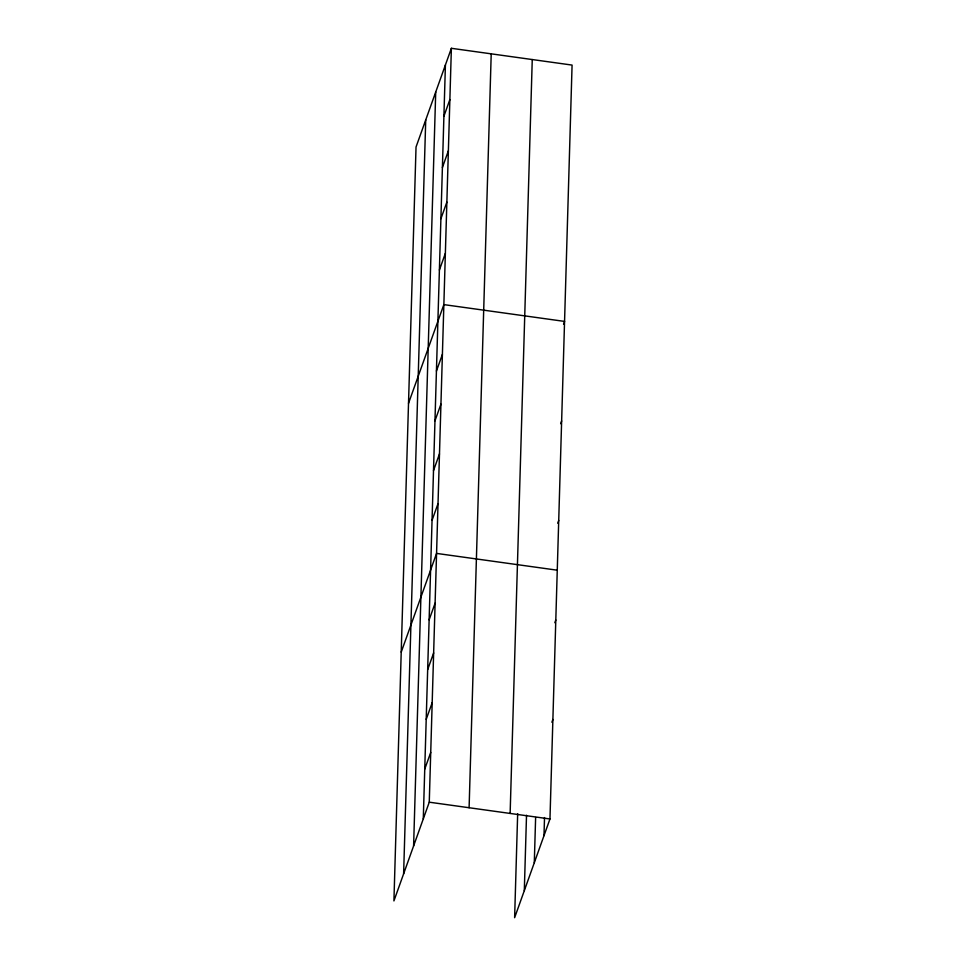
<?xml version="1.0" encoding="UTF-8"?>
<svg xmlns="http://www.w3.org/2000/svg" width="966" height="966" viewBox="0 0 966 966"><rect width="100%" height="100%" fill="white"/><g stroke="black" fill="none" stroke-linecap="round" stroke-linejoin="round"><path stroke-width="1.45" d="M403.619 873.844L425.728 119.953M413.605 845.95L435.714 92.06M423.289 818.866L445.411 64.988M451.376 48.3L416.032 147.025L393.923 900.916L429.266 802.191L451.376 48.3L572.077 65.084L549.968 818.975L514.624 917.7L517.667 813.662M469.102 807.733L491.211 53.842M510.133 813.432L532.254 59.554M524.309 890.628L526.518 815.244M534.295 862.735L535.623 817.502M543.991 835.662L544.522 817.562M443.901 116.246L449.878 99.558M442.404 167.516L448.369 150.829M440.894 218.775L446.872 202.087M439.397 270.045L445.362 253.358M408.509 403.341L443.865 304.616L564.567 321.412L563.564 324.19M436.427 371.065L442.404 354.377M434.966 420.814L440.943 404.138M433.505 470.575L439.482 453.887M432.056 520.336L438.021 503.648M401.216 652.135L436.56 553.409L557.261 570.194M429.133 619.846L435.111 603.158M427.672 669.607L433.649 652.919M426.211 719.356L432.188 702.68M424.75 769.117L430.727 752.429M560.642 423.7L561.644 420.922M557.732 523.222L558.722 520.433M554.81 622.732L555.8 619.955M551.888 722.242L552.89 719.465M429.266 802.191L549.968 818.975"/></g></svg>
